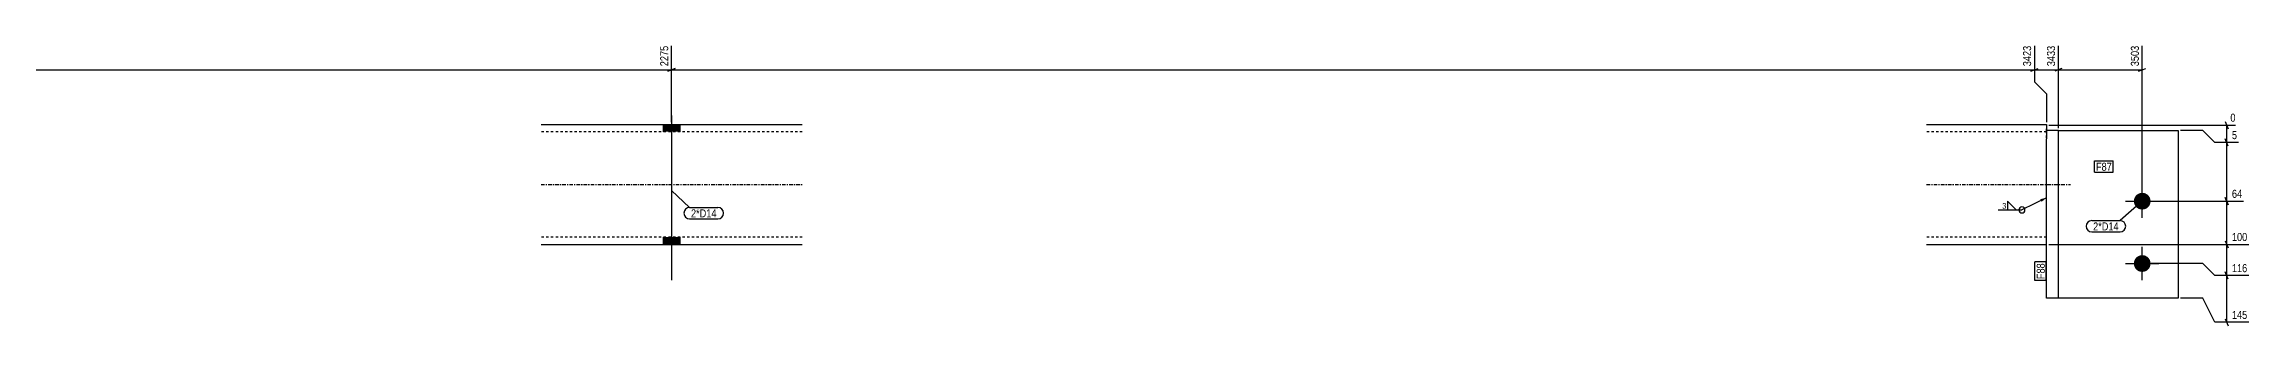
# Model space of a CAD drawing. Header units: millimetres. Extents: x 10 to 26214, y 5 to 1240.
# Drawn here: x 24373 to 26214, y 5 to 240 of the extents above; entities that cross this region are included whole.
import ezdxf

# ---------------------------------------------------------------- set-up
doc = ezdxf.new("R2010")
doc.units = ezdxf.units.MM
doc.linetypes.add('DXK_LINE_DOT2', pattern=[3.9198, 1.9599, -1.9599])
doc.linetypes.add('DXK_LINE_DOT3', pattern=[5.9187, 2.979, -0.9799, 0.9799, -0.9799])
for name, color, linetype in [('MÅLSÆTNING', 7, 'Continuous'), ('STÅL', 7, 'Continuous'), ('TEKST', 7, 'Continuous')]:
    doc.layers.add(name, color=color, linetype=linetype)
doc.styles.add('Arial Narrow', font='ARIALN.TTF', dxfattribs={"height": 0.2})

msp = doc.modelspace()

# ---------------------------------------------------------------- hatches: boundary and pattern name
at = {"layer": 'STÅL', "linetype": 'Continuous'}
for points in [[(24903.7, 172.8), (24889.7, 172.8), (24889.7, 166.8), (24903.7, 166.8)], [(24903.7, 172.8), (24889.7, 172.8), (24889.7, 166.8), (24903.7, 166.8)], [(26124.7, 115.8, -1), (26124.7, 101.8, -1)], [(24903.7, 78.8), (24889.7, 78.8), (24889.7, 72.8), (24903.7, 72.8)], [(24903.7, 78.8), (24889.7, 78.8), (24889.7, 72.8), (24903.7, 72.8)], [(26124.7, 63.8, -1), (26124.7, 49.8, -1)]]:
    msp.add_hatch(color=96, dxfattribs=at).paths.add_polyline_path(points)
at = {"layer": 'TEKST', "linetype": 'Continuous'}
msp.add_hatch(color=3, dxfattribs=at).paths.add_polyline_path([(26039.6, 110.5), (26044.7, 111.6), (26040.7, 108.3)])

# ---------------------------------------------------------------- linework, layer by layer
at = {"layer": 'MÅLSÆTNING', "color": 7, "linetype": 'Continuous'}
for p, q in [((24896.7, 174.8), (24896.7, 238.4)), ((24896.7, 174.8), (24896.7, 238.4)), ((26034.7, 238.4), (26034.7, 208.4)), ((26054.7, 169.8), (26054.7, 238.4)), ((26054.7, 169.8), (26054.7, 238.4)), ((26124.7, 110.8), (26124.7, 238.4)), ((22631.7, 218.4), (24896.7, 218.4)), ((24899.7, 219.6), (24893.7, 217.2)), ((24893.7, 217.2), (24899.7, 219.6)), ((24896.7, 218.4), (26034.7, 218.4)), ((26031.7, 217.2), (26037.7, 219.6)), ((26034.7, 208.4), (26044.7, 198.4)), ((26034.7, 208.4), (26044.7, 198.4)), ((26057.7, 219.6), (26051.7, 217.2)), ((26057.7, 219.6), (26051.7, 217.2)), ((26054.7, 218.4), (26124.7, 218.4)), ((26121.7, 217.2), (26127.7, 219.6)), ((26044.7, 198.4), (26044.7, 174.8)), ((26044.7, 198.4), (26044.7, 174.8)), ((26046.7, 172.3), (26202.6, 172.3)), ((26175.3, 167.8), (26156.7, 167.8)), ((26175.3, 167.8), (26156.7, 167.8)), ((26185.3, 157.8), (26175.3, 167.8)), ((26185.3, 157.8), (26175.3, 167.8)), ((26194.1, 175.3), (26196.5, 169.3)), ((26195.3, 157.8), (26195.3, 172.3)), ((26205.1, 157.8), (26185.3, 157.8)), ((26205.1, 157.8), (26185.3, 157.8)), ((26196.5, 154.8), (26194.1, 160.8)), ((26196.5, 154.8), (26194.1, 160.8)), ((26195.3, 108.8), (26195.3, 157.8)), ((26194.1, 111.8), (26196.5, 105.8)), ((26196.5, 105.8), (26194.1, 111.8)), ((26126.7, 108.8), (26209.4, 108.8)), ((26126.7, 108.8), (26209.4, 108.8)), ((26195.3, 72.8), (26195.3, 108.8)), ((26194.1, 75.8), (26196.5, 69.8)), ((26194.1, 75.8), (26196.5, 69.8)), ((26046.7, 72.8), (26213.7, 72.8)), ((26046.7, 72.8), (26213.7, 72.8)), ((26175.3, 56.8), (26126.7, 56.8)), ((26175.3, 56.8), (26126.7, 56.8)), ((26185.3, 46.8), (26175.3, 56.8)), ((26185.3, 46.8), (26175.3, 56.8)), ((26195.3, 46.8), (26195.3, 72.8)), ((26213.7, 46.8), (26185.3, 46.8)), ((26213.7, 46.8), (26185.3, 46.8)), ((26196.5, 43.8), (26194.1, 49.8)), ((26196.5, 43.8), (26194.1, 49.8)), ((26195.3, 7.8), (26195.3, 46.8)), ((26175.3, 27.8), (26156.7, 27.8)), ((26185.3, 7.8), (26175.3, 27.8)), ((26213.7, 7.8), (26185.3, 7.8)), ((26194.1, 10.8), (26196.5, 4.8))]:
    msp.add_line(p, q, dxfattribs=at)
at = {"layer": 'STÅL', "color": 2, "linetype": 'Continuous'}
for p, q in [((24787.7, 172.8), (25005.7, 172.8)), ((25944.7, 172.8), (26044.7, 172.8)), ((26044.7, 172.8), (26044.7, 171.9)), ((26044.7, 171.9), (26044.7, 160.8)), ((26054.7, 167.8), (26044.7, 167.8)), ((26054.7, 167.8), (26154.7, 167.8)), ((26054.7, 27.8), (26054.7, 167.8)), ((26154.7, 167.8), (26154.7, 27.8)), ((26044.7, 75.3), (26044.7, 160.8)), ((26044.7, 27.8), (26044.7, 75.3)), ((24787.7, 72.8), (25005.7, 72.8)), ((25944.7, 72.8), (26044.7, 72.8)), ((26054.7, 27.8), (26044.7, 27.8)), ((26154.7, 27.8), (26054.7, 27.8))]:
    msp.add_line(p, q, dxfattribs=at)
at = {"layer": 'STÅL', "color": 7, "linetype": 'DXK_LINE_DOT2'}
for p, q in [((25005.7, 166.8), (24787.7, 166.8)), ((26044.7, 166.8), (25944.7, 166.8)), ((26044.7, 167.8), (26044.7, 169.3)), ((26044.7, 75.3), (26044.7, 167.8)), ((26054.7, 27.8), (26054.7, 167.8)), ((25005.7, 78.8), (24787.7, 78.8)), ((26044.7, 78.8), (25944.7, 78.8)), ((26044.7, 73.7), (26044.7, 75.3)), ((26044.7, 72.8), (26044.7, 73.7))]:
    msp.add_line(p, q, dxfattribs=at)
at = {"layer": 'STÅL', "color": 96, "linetype": 'Continuous'}
for p, q in [((24889.7, 172.8), (24889.7, 166.8)), ((24889.7, 172.8), (24889.7, 166.8)), ((24896.7, 180.3), (24896.7, 42.8)), ((24896.7, 180.3), (24896.7, 42.8)), ((24903.7, 172.8), (24903.7, 166.8)), ((24903.7, 172.8), (24903.7, 166.8)), ((26124.7, 94.8), (26124.7, 122.8)), ((26110.7, 108.8), (26138.7, 108.8)), ((24889.7, 78.8), (24889.7, 72.8)), ((24889.7, 78.8), (24889.7, 72.8)), ((24903.7, 78.8), (24903.7, 72.8)), ((24903.7, 78.8), (24903.7, 72.8)), ((26110.7, 56.8), (26138.7, 56.8)), ((26124.7, 42.8), (26124.7, 70.8))]:
    msp.add_line(p, q, dxfattribs=at)
at = {"layer": 'STÅL', "color": 7, "linetype": 'DXK_LINE_DOT3'}
for p, q in [((24787.7, 122.8), (25005.7, 122.8)), ((25944.7, 122.8), (26064.7, 122.8))]:
    msp.add_line(p, q, dxfattribs=at)
at = {"layer": 'TEKST', "color": 3, "linetype": 'Continuous'}
msp.add_line((26044.7, 111.6), (26024.3, 101.5), dxfattribs=at)
for start, end in [(90, 270), (270, 90)]:
    msp.add_arc((26024.3, 101.5), 2.5, start, end, dxfattribs=at)

# ---------------------------------------------------------------- wipeouts: each hides what was drawn before it
at = {"color": 0}
for points in [[(26099.3, 134.2), (26099.3, 141.2), (26086.1, 141.2), (26086.1, 134.2)], [(24934.2, 95.3), (24934.2, 102.3), (24912.9, 102.3), (24912.9, 95.3)], [(26011.2, 102.1), (26011.2, 107.9), (26007.4, 107.9), (26007.4, 102.1)], [(26105, 84.4), (26105, 91.4), (26083.7, 91.4), (26083.7, 84.4)]]:
    msp.add_wipeout(points, dxfattribs=at).dxf.layer = 'TEKST'

# ---------------------------------------------------------------- next in the draw order: linework, layer by layer
at = {"layer": 'TEKST', "color": 3, "linetype": 'Continuous'}
for p, q in [((26004.3, 101.5), (26024.3, 101.5)), ((26019.4, 101.5), (26012.2, 108.7)), ((26012.2, 108.7), (26012.2, 101.5)), ((26012.2, 101.5), (26019.4, 101.5))]:
    msp.add_line(p, q, dxfattribs=at)

# ---------------------------------------------------------------- next in the draw order: texts
at = {"layer": 'TEKST', "color": 3, "style": 'Arial Narrow'}
msp.add_text('3', height=4.77, dxfattribs=at).set_placement((26007.8, 102.5))

# ---------------------------------------------------------------- next in the draw order: wipeouts: each hides what was drawn before it
at = {"color": 0, "linetype": 'Continuous'}
for points in [[(24895.3, 239.8), (24885.5, 239.8), (24885.5, 220), (24895.3, 220)], [(26033.3, 239.8), (26023.5, 239.8), (26023.5, 220), (26033.3, 220)], [(26123.3, 239.8), (26113.5, 239.8), (26113.5, 220), (26123.3, 220)], [(26204, 173.7), (26204, 183.5), (26196.9, 183.5), (26196.9, 173.7)], [(26209.5, 110.2), (26209.5, 120), (26198.2, 120), (26198.2, 110.2)], [(26213.8, 74.2), (26213.8, 84), (26198.2, 84), (26198.2, 74.2)], [(26213.8, 48.2), (26213.8, 58), (26198.2, 58), (26198.2, 48.2)], [(26213.8, 9.2), (26213.8, 19), (26198.2, 19), (26198.2, 9.2)]]:
    msp.add_wipeout(points, dxfattribs=at).dxf.layer = 'MÅLSÆTNING'
at = {"color": 0}
for points in [[(26099.3, 134.2), (26099.3, 141.2), (26086.1, 141.2), (26086.1, 134.2)], [(24934.2, 95.3), (24934.2, 102.3), (24912.9, 102.3), (24912.9, 95.3)], [(26105, 84.4), (26105, 91.4), (26083.7, 91.4), (26083.7, 84.4)], [(26043.3, 57), (26036.3, 57), (26036.3, 43.8), (26043.3, 43.8)]]:
    msp.add_wipeout(points, dxfattribs=at).dxf.layer = 'TEKST'

# ---------------------------------------------------------------- next in the draw order: linework, layer by layer
at = {"layer": 'MÅLSÆTNING', "color": 7, "linetype": 'Continuous'}
for p, q in [((26034.7, 238.4), (26034.7, 208.4)), ((26031.7, 217.2), (26037.7, 219.6)), ((26034.7, 218.4), (26054.7, 218.4))]:
    msp.add_line(p, q, dxfattribs=at)
at = {"layer": 'TEKST', "color": 7, "linetype": 'Continuous'}
for p, q in [((26084.9, 142.4), (26100.5, 142.4)), ((26084.9, 133), (26084.9, 142.4)), ((26084.9, 133), (26100.5, 133)), ((26100.5, 133), (26100.5, 142.4)), ((24896.7, 117.8), (24911.7, 103.5)), ((24911.7, 103.5), (24935.4, 103.5)), ((24911.7, 94.1), (24935.4, 94.1)), ((26082.5, 92.6), (26106.2, 92.6)), ((26124.7, 108.8), (26106.2, 92.6)), ((26082.5, 83.2), (26106.2, 83.2))]:
    msp.add_line(p, q, dxfattribs=at)
for centre, start, end in [((24911.7, 98.8), 90, 270), ((24935.4, 98.8), 270, 90), ((26082.5, 87.9), 90, 270), ((26106.2, 87.9), 270, 90)]:
    msp.add_arc(centre, 4.7, start, end, dxfattribs=at)

# ---------------------------------------------------------------- next in the draw order: texts
at = {"layer": 'MÅLSÆTNING', "color": 3, "linetype": 'Continuous', "style": 'Arial Narrow'}
for s, p in [('2275', (24893.9, 221.4)), ('3423', (26031.9, 221.4)), ('3503', (26121.9, 221.4))]:
    msp.add_text(s, height=6.68, rotation=90.0002, dxfattribs=at).set_placement(p)
for s, p in [('0', (26198.3, 175.1)), ('64', (26199.6, 111.6)), ('100', (26199.6, 75.6)), ('116', (26199.6, 49.6)), ('145', (26199.6, 10.6))]:
    msp.add_text(s, height=6.68, dxfattribs=at).set_placement(p)
at = {"layer": 'TEKST', "color": 3, "style": 'Arial Narrow'}
for s, p in [('F87', (26086.1, 134.2)), ('2*D14', (24912.9, 95.3)), ('2*D14', (26083.7, 84.4))]:
    msp.add_text(s, height=6.68, dxfattribs=at).set_placement(p)

# ---------------------------------------------------------------- next in the draw order: wipeouts: each hides what was drawn before it
at = {"color": 0}
msp.add_wipeout([(26043.3, 57), (26036.3, 57), (26036.3, 43.8), (26043.3, 43.8)], dxfattribs=at).dxf.layer = 'TEKST'

# ---------------------------------------------------------------- next in the draw order: linework, layer by layer
at = {"layer": 'TEKST', "color": 7, "linetype": 'Continuous'}
for p, q in [((26035.1, 42.6), (26035.1, 58.2)), ((26044.5, 58.2), (26035.1, 58.2)), ((26044.5, 42.6), (26044.5, 58.2)), ((26044.5, 42.6), (26035.1, 42.6))]:
    msp.add_line(p, q, dxfattribs=at)

# ---------------------------------------------------------------- next in the draw order: texts
at = {"layer": 'TEKST', "color": 3, "style": 'Arial Narrow'}
msp.add_text('F88', height=6.68, rotation=90.0002, dxfattribs=at).set_placement((26043.3, 43.8))

# ---------------------------------------------------------------- next in the draw order: wipeouts: each hides what was drawn before it
at = {"color": 0, "linetype": 'Continuous'}
for points in [[(26053.3, 239.8), (26043.5, 239.8), (26043.5, 220), (26053.3, 220)], [(26205.3, 159.2), (26205.3, 169), (26198.2, 169), (26198.2, 159.2)]]:
    msp.add_wipeout(points, dxfattribs=at).dxf.layer = 'MÅLSÆTNING'

# ---------------------------------------------------------------- next in the draw order: texts
at = {"layer": 'MÅLSÆTNING', "color": 3, "linetype": 'Continuous', "style": 'Arial Narrow'}
msp.add_text('3433', height=6.68, rotation=90.0002, dxfattribs=at).set_placement((26051.9, 221.4))
msp.add_text('5', height=6.68, dxfattribs=at).set_placement((26199.6, 160.6))

doc.saveas('drawing.dxf')
